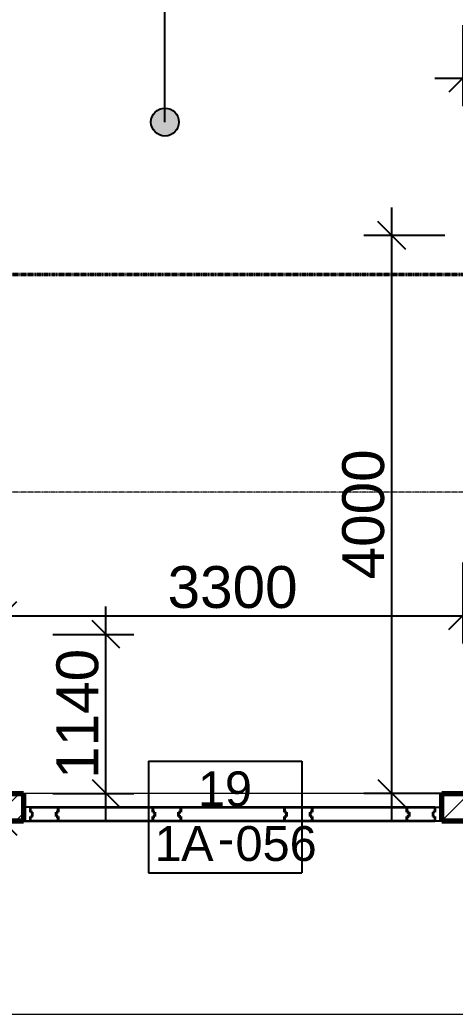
# Model space of a CAD drawing. Header units: millimetres. Extents: x -725999 to -647408, y -21008 to 19019.
# Drawn here: x -673837 to -670717, y -163 to 6964 of the extents above; entities that cross this region are included whole.
import ezdxf
from ezdxf.xclip import XClip

# ---------------------------------------------------------------- set-up
doc = ezdxf.new("R2010")
doc.units = ezdxf.units.MM
doc.header["$XCLIPFRAME"] = 0
doc.linetypes.add('DPA_Grid _ Level 100', pattern=[10, 5.5, -1.6, 1.3, -1.6])
for name, color, linetype, lineweight in [('A-ANNO-DIMS', 1, 'Continuous', 9), ('A-DOOR', 3, 'Continuous', 25), ('A-DOOR-E', 2, 'Continuous', 25), ('A-DOOR-FRAM', 3, 'Continuous', 25), ('A-DOOR-IDEN', 3, 'Continuous', 25), ('A-GENM', 1, 'Continuous', 9), ('A-ROOM-IDEN', 3, 'Continuous', 25), ('A-WALL', 5, 'Continuous', 35), ('A-WALL-PATT', 1, 'Continuous', 9), ('G-ANNO-SECL', 3, 'Continuous', 9), ('S-GRID', 251, 'Continuous', 9), ('WALL-E', 2, 'Continuous', 9)]:
    doc.layers.add(name, color=color, linetype=linetype, lineweight=lineweight)
doc.styles.add('Arial_1', font='arial.ttf', dxfattribs={"height": 250})
doc.styles.add('Arial_2', font='arial.ttf', dxfattribs={"height": 300})
doc.styles.add('Arial_3', font='arial.ttf', dxfattribs={"height": 2.5})
doc.dimstyles.new('DPA-DIM-3_0_T-T', dxfattribs={"dimscale": 304.8, "dimtxt": 306.07782, "dimasz": 0.656168, "dimexe": 0.656168, "dimexo": 0.0625, "dimgap": 0.164042, "dimtad": 1, "dimdec": 0, "dimzin": 0, "dimdsep": 46, "dimtxsty": 'Arial_2', "dimblk1": 'OBLIQUE', "dimblk2": 'OBLIQUE', "dimsah": 1, "dimcen": 0.09, "dimdle": 0.656168, "dimadec": 8, "dimazin": 0, "dimtfac": 1, "dimtdec": 4, "dimtix": 1, "dimtmove": 0, "dimatfit": 3, "dimfxl": 1.312336, "dimfxlon": 1, "dimtvp": 1, "dimtolj": 1, "dimtzin": 0, "dimarcsym": 2})

# ---------------------------------------------------------------- blocks, each defined once
blk = doc.blocks.new('A33 - _Wall_ Access Panel 3000 x 3000-18927020-4283-01 ENLARGED LOWER PLATFORM LEVEL - REFLECTED CEILING PLAN - SHEET 4')
at = {"layer": 'A-DOOR', "lineweight": 35}
for p, q in [((-571.7, 0), (-371.7, 0)), ((-571.7, -35), (-571.7, 0)), ((-371.7, 0), (-371.7, -35)), ((371.7, 0), (571.7, 0)), ((371.7, -35), (371.7, 0)), ((571.7, 0), (571.7, -35)), ((-1450, 0), (-1250, 0)), ((-1450, -35), (-1450, 0)), ((-1435, -35), (-1450, -35)), ((-1450, -100), (-1450, -65)), ((-1450, -65), (-1435, -65)), ((-1435, -65), (-1435, -35)), ((-1250, -35), (-1265, -35)), ((-1265, -35), (-1265, -65)), ((-1265, -35), (-1250, -35)), ((-1265, -65), (-1265, -35)), ((-1265, -65), (-1250, -65)), ((-1250, -65), (-1265, -65)), ((-1250, 0), (-1250, -35)), ((-1250, -35), (-1250, 0)), ((-1250, 0), (-571.7, 0)), ((-1250, -65), (-1250, -100)), ((-1250, -100), (-1250, -65)), ((-571.7, 0), (-571.7, -35)), ((-556.7, -35), (-571.7, -35)), ((-571.7, -35), (-556.7, -35)), ((-571.7, -100), (-571.7, -65)), ((-571.7, -65), (-556.7, -65)), ((-556.7, -65), (-571.7, -65)), ((-571.7, -65), (-571.7, -100)), ((-556.7, -65), (-556.7, -35)), ((-556.7, -35), (-556.7, -65)), ((-371.7, -35), (-386.7, -35)), ((-386.7, -35), (-386.7, -65)), ((-386.7, -35), (-371.7, -35)), ((-386.7, -65), (-386.7, -35)), ((-386.7, -65), (-371.7, -65)), ((-371.7, -65), (-386.7, -65)), ((-371.7, -35), (-371.7, 0)), ((-371.7, 0), (371.6, 0)), ((-371.7, -65), (-371.7, -100)), ((-371.7, -100), (-371.7, -65)), ((371.6, 0), (371.6, -35)), ((371.6, -35), (386.6, -35)), ((386.6, -65), (371.6, -65)), ((371.6, -65), (371.6, -100)), ((386.7, -35), (371.7, -35)), ((371.7, -100), (371.7, -65)), ((371.7, -65), (386.7, -65)), ((386.6, -35), (386.6, -65)), ((386.7, -65), (386.7, -35)), ((571.7, -35), (556.7, -35)), ((556.7, -35), (556.7, -65)), ((556.7, -35), (571.7, -35)), ((556.7, -65), (556.7, -35)), ((556.7, -65), (571.7, -65)), ((571.7, -65), (556.7, -65)), ((571.7, -35), (571.7, 0)), ((571.7, 0), (1250, 0)), ((571.7, -65), (571.7, -100)), ((571.7, -100), (571.7, -65)), ((1250, 0), (1450, 0)), ((1250, -35), (1250, 0)), ((1250, 0), (1250, -35)), ((1265, -35), (1250, -35)), ((1250, -35), (1265, -35)), ((1250, -100), (1250, -65)), ((1250, -65), (1265, -65)), ((1265, -65), (1250, -65)), ((1250, -65), (1250, -100)), ((1265, -65), (1265, -35)), ((1265, -35), (1265, -65)), ((1450, -35), (1435, -35)), ((1435, -35), (1435, -65)), ((1435, -65), (1450, -65)), ((1450, 0), (1450, -35)), ((1450, -65), (1450, -100)), ((-1250, -100), (-1450, -100)), ((-571.7, -100), (-1250, -100)), ((-371.7, -100), (-571.7, -100)), ((371.6, -100), (-371.7, -100)), ((571.7, -100), (371.7, -100)), ((1250, -100), (571.7, -100)), ((1450, -100), (1250, -100))]:
    blk.add_line(p, q, dxfattribs=at)
at = {"layer": 'A-DOOR-E'}
for p, q in [((-371.7, 0), (-571.7, 0)), ((-571.7, 0), (-571.7, -35)), ((-371.7, -35), (-371.7, 0)), ((371.7, 0), (371.7, -35)), ((571.7, 0), (371.7, 0)), ((571.7, -35), (571.7, 0)), ((-1250, 0), (-1450, 0)), ((-1450, 0), (-1450, -35)), ((-1450, -35), (-1435, -35)), ((-1435, -65), (-1450, -65)), ((-1450, -65), (-1450, -100)), ((-1435, -35), (-1435, -65)), ((-1265, -65), (-1265, -35)), ((-1265, -35), (-1250, -35)), ((-1250, -35), (-1265, -35)), ((-1265, -35), (-1265, -65)), ((-1265, -65), (-1265, -35)), ((-1265, -35), (-1250, -35)), ((-1250, -35), (-1265, -35)), ((-1265, -35), (-1265, -65)), ((-1265, -65), (-1265, -35)), ((-1265, -35), (-1250, -35)), ((-1265, -65), (-1265, -35)), ((-1265, -35), (-1250, -35)), ((-1265, -35), (-1250, -35)), ((-1265, -65), (-1265, -35)), ((-1250, -35), (-1265, -35)), ((-1265, -35), (-1265, -65)), ((-1250, -65), (-1265, -65)), ((-1265, -65), (-1250, -65)), ((-1250, -65), (-1265, -65)), ((-1265, -65), (-1250, -65)), ((-1250, -65), (-1265, -65)), ((-1250, -65), (-1265, -65)), ((-1250, -65), (-1265, -65)), ((-1265, -65), (-1250, -65)), ((-1250, -35), (-1250, 0)), ((-571.7, 0), (-1250, 0)), ((-1250, 0), (-1250, -35)), ((-1250, -35), (-1250, 0)), ((-1250, 0), (-571.7, 0)), ((-571.7, 0), (-1250, 0)), ((-1250, 0), (-1250, -35)), ((-1250, -35), (-1250, 0)), ((-1250, 0), (-571.7, 0)), ((-1250, -35), (-1250, 0)), ((-1250, 0), (-571.7, 0)), ((-1250, 0), (-571.7, 0)), ((-1250, -35), (-1250, 0)), ((-571.7, 0), (-1250, 0)), ((-1250, 0), (-1250, -35)), ((-1250, -100), (-1250, -65)), ((-1250, -65), (-1250, -100)), ((-1250, -100), (-1250, -65)), ((-1250, -65), (-1250, -100)), ((-1250, -100), (-1250, -65)), ((-1250, -100), (-1250, -65)), ((-1250, -100), (-1250, -65)), ((-1250, -65), (-1250, -100)), ((-571.7, -35), (-571.7, 0)), ((-571.7, 0), (-571.7, -35)), ((-571.7, -35), (-571.7, 0)), ((-571.7, 0), (-571.7, -35)), ((-571.7, 0), (-571.7, -35)), ((-571.7, 0), (-571.7, -35)), ((-571.7, -35), (-571.7, 0)), ((-571.7, -35), (-556.7, -35)), ((-556.7, -35), (-571.7, -35)), ((-571.7, -35), (-556.7, -35)), ((-556.7, -35), (-571.7, -35)), ((-571.7, -35), (-556.7, -35)), ((-571.7, -35), (-556.7, -35)), ((-571.7, -35), (-556.7, -35)), ((-556.7, -35), (-571.7, -35)), ((-556.7, -65), (-571.7, -65)), ((-571.7, -65), (-571.7, -100)), ((-571.7, -100), (-571.7, -65)), ((-571.7, -65), (-556.7, -65)), ((-556.7, -65), (-571.7, -65)), ((-571.7, -65), (-571.7, -100)), ((-571.7, -100), (-571.7, -65)), ((-571.7, -65), (-556.7, -65)), ((-556.7, -65), (-571.7, -65)), ((-571.7, -65), (-571.7, -100)), ((-556.7, -65), (-571.7, -65)), ((-571.7, -65), (-571.7, -100)), ((-571.7, -65), (-571.7, -100)), ((-556.7, -65), (-571.7, -65)), ((-571.7, -100), (-571.7, -65)), ((-571.7, -65), (-556.7, -65)), ((-556.7, -35), (-556.7, -65)), ((-556.7, -65), (-556.7, -35)), ((-556.7, -35), (-556.7, -65)), ((-556.7, -65), (-556.7, -35)), ((-556.7, -35), (-556.7, -65)), ((-556.7, -35), (-556.7, -65)), ((-556.7, -35), (-556.7, -65)), ((-556.7, -65), (-556.7, -35)), ((-386.7, -65), (-386.7, -35)), ((-386.7, -35), (-371.7, -35)), ((-371.7, -35), (-386.7, -35)), ((-386.7, -35), (-386.7, -65)), ((-386.7, -65), (-386.7, -35)), ((-386.7, -35), (-371.7, -35)), ((-371.7, -35), (-386.7, -35)), ((-386.7, -35), (-386.7, -65)), ((-386.7, -65), (-386.7, -35)), ((-386.7, -35), (-371.7, -35)), ((-386.7, -65), (-386.7, -35)), ((-386.7, -35), (-371.7, -35)), ((-386.7, -35), (-371.7, -35)), ((-386.7, -65), (-386.7, -35)), ((-371.7, -35), (-386.7, -35)), ((-386.7, -35), (-386.7, -65)), ((-371.7, -65), (-386.7, -65)), ((-386.7, -65), (-371.7, -65)), ((-371.7, -65), (-386.7, -65)), ((-386.7, -65), (-371.7, -65)), ((-371.7, -65), (-386.7, -65)), ((-371.7, -65), (-386.7, -65)), ((-371.7, -65), (-386.7, -65)), ((-386.7, -65), (-371.7, -65)), ((371.6, 0), (-371.7, 0)), ((-371.7, 0), (-371.7, -35)), ((-371.7, -35), (-371.7, 0)), ((-371.7, 0), (371.6, 0)), ((371.6, 0), (-371.7, 0)), ((-371.7, 0), (-371.7, -35)), ((-371.7, -35), (-371.7, 0)), ((-371.7, 0), (371.6, 0)), ((-371.7, -35), (-371.7, 0)), ((-371.7, 0), (371.6, 0)), ((-371.7, 0), (371.6, 0)), ((-371.7, -35), (-371.7, 0)), ((371.6, 0), (-371.7, 0)), ((-371.7, 0), (-371.7, -35)), ((-371.7, -100), (-371.7, -65)), ((-371.7, -65), (-371.7, -100)), ((-371.7, -100), (-371.7, -65)), ((-371.7, -65), (-371.7, -100)), ((-371.7, -100), (-371.7, -65)), ((-371.7, -100), (-371.7, -65)), ((-371.7, -100), (-371.7, -65)), ((-371.7, -65), (-371.7, -100)), ((371.6, -35), (371.6, 0)), ((371.6, 0), (371.6, -35)), ((371.6, -35), (371.6, 0)), ((371.6, 0), (371.6, -35)), ((371.6, 0), (371.6, -35)), ((371.6, 0), (371.6, -35)), ((371.6, -35), (371.6, 0)), ((386.6, -35), (371.6, -35)), ((371.6, -35), (386.6, -35)), ((386.6, -35), (371.6, -35)), ((371.6, -35), (386.6, -35)), ((371.6, -35), (386.6, -35)), ((371.6, -35), (386.6, -35)), ((386.6, -35), (371.6, -35)), ((371.6, -100), (371.6, -65)), ((371.6, -65), (386.6, -65)), ((386.6, -65), (371.6, -65)), ((371.6, -65), (371.6, -100)), ((371.6, -100), (371.6, -65)), ((371.6, -65), (386.6, -65)), ((386.6, -65), (371.6, -65)), ((371.6, -65), (371.6, -100)), ((386.6, -65), (371.6, -65)), ((371.6, -65), (371.6, -100)), ((371.6, -65), (371.6, -100)), ((386.6, -65), (371.6, -65)), ((371.6, -100), (371.6, -65)), ((371.6, -65), (386.6, -65)), ((371.7, -35), (386.7, -35)), ((386.7, -65), (371.7, -65)), ((371.7, -65), (371.7, -100)), ((386.6, -65), (386.6, -35)), ((386.6, -35), (386.6, -65)), ((386.6, -65), (386.6, -35)), ((386.6, -35), (386.6, -65)), ((386.6, -35), (386.6, -65)), ((386.6, -35), (386.6, -65)), ((386.6, -65), (386.6, -35)), ((386.7, -35), (386.7, -65)), ((556.7, -65), (556.7, -35)), ((556.7, -35), (571.7, -35)), ((571.7, -35), (556.7, -35)), ((556.7, -35), (556.7, -65)), ((556.7, -65), (556.7, -35)), ((556.7, -35), (571.7, -35)), ((571.7, -35), (556.7, -35)), ((556.7, -35), (556.7, -65)), ((556.7, -65), (556.7, -35)), ((556.7, -35), (571.7, -35)), ((556.7, -65), (556.7, -35)), ((556.7, -35), (571.7, -35)), ((556.7, -35), (571.7, -35)), ((556.7, -65), (556.7, -35)), ((571.7, -35), (556.7, -35)), ((556.7, -35), (556.7, -65)), ((571.7, -65), (556.7, -65)), ((556.7, -65), (571.7, -65)), ((571.7, -65), (556.7, -65)), ((556.7, -65), (571.7, -65)), ((571.7, -65), (556.7, -65)), ((571.7, -65), (556.7, -65)), ((571.7, -65), (556.7, -65)), ((556.7, -65), (571.7, -65)), ((1250, 0), (571.7, 0)), ((571.7, 0), (571.7, -35)), ((571.7, -35), (571.7, 0)), ((571.7, 0), (1250, 0)), ((1250, 0), (571.7, 0)), ((571.7, 0), (571.7, -35)), ((571.7, -35), (571.7, 0)), ((571.7, 0), (1250, 0)), ((571.7, -35), (571.7, 0)), ((571.7, 0), (1250, 0)), ((571.7, 0), (1250, 0)), ((571.7, -35), (571.7, 0)), ((1250, 0), (571.7, 0)), ((571.7, 0), (571.7, -35)), ((571.7, -100), (571.7, -65)), ((571.7, -65), (571.7, -100)), ((571.7, -100), (571.7, -65)), ((571.7, -65), (571.7, -100)), ((571.7, -100), (571.7, -65)), ((571.7, -100), (571.7, -65)), ((571.7, -100), (571.7, -65)), ((571.7, -65), (571.7, -100)), ((1450, 0), (1250, 0)), ((1250, 0), (1250, -35)), ((1250, -35), (1250, 0)), ((1250, 0), (1250, -35)), ((1250, -35), (1250, 0)), ((1250, 0), (1250, -35)), ((1250, 0), (1250, -35)), ((1250, 0), (1250, -35)), ((1250, -35), (1250, 0)), ((1250, -35), (1265, -35)), ((1265, -35), (1250, -35)), ((1250, -35), (1265, -35)), ((1265, -35), (1250, -35)), ((1250, -35), (1265, -35)), ((1250, -35), (1265, -35)), ((1250, -35), (1265, -35)), ((1265, -35), (1250, -35)), ((1265, -65), (1250, -65)), ((1250, -65), (1250, -100)), ((1250, -100), (1250, -65)), ((1250, -65), (1265, -65)), ((1265, -65), (1250, -65)), ((1250, -65), (1250, -100)), ((1250, -100), (1250, -65)), ((1250, -65), (1265, -65)), ((1265, -65), (1250, -65)), ((1250, -65), (1250, -100)), ((1265, -65), (1250, -65)), ((1250, -65), (1250, -100)), ((1250, -65), (1250, -100)), ((1265, -65), (1250, -65)), ((1250, -100), (1250, -65)), ((1250, -65), (1265, -65)), ((1265, -35), (1265, -65)), ((1265, -65), (1265, -35)), ((1265, -35), (1265, -65)), ((1265, -65), (1265, -35)), ((1265, -35), (1265, -65)), ((1265, -35), (1265, -65)), ((1265, -35), (1265, -65)), ((1265, -65), (1265, -35)), ((1435, -65), (1435, -35)), ((1435, -35), (1450, -35)), ((1450, -65), (1435, -65)), ((1450, -35), (1450, 0)), ((1450, -100), (1450, -65)), ((-1450, -100), (-1250, -100)), ((-1250, -100), (-571.7, -100)), ((-571.7, -100), (-1250, -100)), ((-1250, -100), (-571.7, -100)), ((-571.7, -100), (-1250, -100)), ((-571.7, -100), (-1250, -100)), ((-571.7, -100), (-1250, -100)), ((-1250, -100), (-571.7, -100)), ((-571.7, -100), (-371.7, -100)), ((-371.7, -100), (371.6, -100)), ((371.6, -100), (-371.7, -100)), ((-371.7, -100), (371.6, -100)), ((371.6, -100), (-371.7, -100)), ((371.6, -100), (-371.7, -100)), ((371.6, -100), (-371.7, -100)), ((-371.7, -100), (371.6, -100)), ((371.7, -100), (571.7, -100)), ((571.7, -100), (1250, -100)), ((1250, -100), (571.7, -100)), ((571.7, -100), (1250, -100)), ((1250, -100), (571.7, -100)), ((1250, -100), (571.7, -100)), ((1250, -100), (571.7, -100)), ((571.7, -100), (1250, -100)), ((1250, -100), (1450, -100))]:
    blk.add_line(p, q, dxfattribs=at)
at = {"layer": 'A-DOOR-FRAM'}
for p, q in [((-1500, 0), (-1500, -100)), ((-1450, 0), (-1500, 0)), ((-1450, -35), (-1450, 0)), ((-1435.2, -35), (-1450, -35)), ((-1450, -65), (-1435.2, -65)), ((-1450, -100), (-1450, -65)), ((-1435.2, -65), (-1435.2, -35)), ((1435.2, -65), (1435.2, -35)), ((1435.2, -35), (1450, -35)), ((1450, -65), (1435.2, -65)), ((1450, 0), (1500, 0)), ((1450, -35), (1450, 0)), ((1450, -100), (1450, -65)), ((1500, 0), (1500, -100)), ((-1500, -100), (-1450, -100)), ((1500, -100), (1450, -100))]:
    blk.add_line(p, q, dxfattribs=at)
blk = doc.blocks.new('DPA_Door Tag - Standard-4918896-4283-01 ENLARGED LOWER PLATFORM LEVEL - REFLECTED CEILING PLAN - SHEET 4')
at = {"layer": 'A-DOOR-IDEN'}
for p, q in [((-5.5, 4), (-5.5, -4)), ((-5.5, 4), (5.5, 4)), ((5.5, 4), (5.5, -4)), ((-5.5, -4), (5.5, -4))]:
    blk.add_line(p, q, dxfattribs=at)
at = {"layer": 'A-DOOR-IDEN', "lineweight": 9, "insert": (-0.528, -0.28), "char_height": 2.5, "width": 1.44304, "attachment_point": 1, "style": 'Arial_3'}
blk.add_mtext('-', dxfattribs=at)
blk = doc.blocks.new('A33 - _Wall_ Access Panel 3000 x 3000-18927020-4180-01 LOWER PLATFORM LEVEL - REFLECTED CEILING PLAN')
at = {"layer": 'A-DOOR', "lineweight": 9}
for p, q in [((-571.7, 0), (-371.7, 0)), ((-571.7, -35), (-571.7, 0)), ((-371.7, 0), (-371.7, -35)), ((371.7, 0), (571.7, 0)), ((371.7, -35), (371.7, 0)), ((571.7, 0), (571.7, -35)), ((-1450, 0), (-1250, 0)), ((-1450, -35), (-1450, 0)), ((-1435, -35), (-1450, -35)), ((-1450, -100), (-1450, -65)), ((-1450, -65), (-1435, -65)), ((-1435, -65), (-1435, -35)), ((-1250, -35), (-1265, -35)), ((-1265, -35), (-1265, -65)), ((-1265, -35), (-1250, -35)), ((-1265, -65), (-1265, -35)), ((-1265, -65), (-1250, -65)), ((-1250, -65), (-1265, -65)), ((-1250, 0), (-1250, -35)), ((-1250, -35), (-1250, 0)), ((-1250, 0), (-571.7, 0)), ((-1250, -65), (-1250, -100)), ((-1250, -100), (-1250, -65)), ((-571.7, 0), (-571.7, -35)), ((-556.7, -35), (-571.7, -35)), ((-571.7, -35), (-556.7, -35)), ((-571.7, -100), (-571.7, -65)), ((-571.7, -65), (-556.7, -65)), ((-556.7, -65), (-571.7, -65)), ((-571.7, -65), (-571.7, -100)), ((-556.7, -65), (-556.7, -35)), ((-556.7, -35), (-556.7, -65)), ((-371.7, -35), (-386.7, -35)), ((-386.7, -35), (-386.7, -65)), ((-386.7, -35), (-371.7, -35)), ((-386.7, -65), (-386.7, -35)), ((-386.7, -65), (-371.7, -65)), ((-371.7, -65), (-386.7, -65)), ((-371.7, -35), (-371.7, 0)), ((-371.7, 0), (371.6, 0)), ((-371.7, -65), (-371.7, -100)), ((-371.7, -100), (-371.7, -65)), ((371.6, 0), (371.6, -35)), ((371.6, -35), (386.6, -35)), ((386.6, -65), (371.6, -65)), ((371.6, -65), (371.6, -100)), ((386.7, -35), (371.7, -35)), ((371.7, -100), (371.7, -65)), ((371.7, -65), (386.7, -65)), ((386.6, -35), (386.6, -65)), ((386.7, -65), (386.7, -35)), ((571.7, -35), (556.7, -35)), ((556.7, -35), (556.7, -65)), ((556.7, -35), (571.7, -35)), ((556.7, -65), (556.7, -35)), ((556.7, -65), (571.7, -65)), ((571.7, -65), (556.7, -65)), ((571.7, -35), (571.7, 0)), ((571.7, 0), (1250, 0)), ((571.7, -65), (571.7, -100)), ((571.7, -100), (571.7, -65)), ((1250, 0), (1450, 0)), ((1250, -35), (1250, 0)), ((1250, 0), (1250, -35)), ((1265, -35), (1250, -35)), ((1250, -35), (1265, -35)), ((1250, -100), (1250, -65)), ((1250, -65), (1265, -65)), ((1265, -65), (1250, -65)), ((1250, -65), (1250, -100)), ((1265, -65), (1265, -35)), ((1265, -35), (1265, -65)), ((1450, -35), (1435, -35)), ((1435, -35), (1435, -65)), ((1435, -65), (1450, -65)), ((1450, 0), (1450, -35)), ((1450, -65), (1450, -100)), ((-1250, -100), (-1450, -100)), ((-571.7, -100), (-1250, -100)), ((-371.7, -100), (-571.7, -100)), ((371.6, -100), (-371.7, -100)), ((571.7, -100), (371.7, -100)), ((1250, -100), (571.7, -100)), ((1450, -100), (1250, -100))]:
    blk.add_line(p, q, dxfattribs=at)
at = {"layer": 'A-DOOR-E'}
for p, q in [((-371.7, 0), (-571.7, 0)), ((-571.7, 0), (-571.7, -35)), ((-371.7, -35), (-371.7, 0)), ((371.7, 0), (371.7, -35)), ((571.7, 0), (371.7, 0)), ((571.7, -35), (571.7, 0)), ((-1250, 0), (-1450, 0)), ((-1450, 0), (-1450, -35)), ((-1450, -35), (-1435, -35)), ((-1435, -65), (-1450, -65)), ((-1450, -65), (-1450, -100)), ((-1435, -35), (-1435, -65)), ((-1265, -65), (-1265, -35)), ((-1265, -35), (-1250, -35)), ((-1250, -35), (-1265, -35)), ((-1265, -35), (-1265, -65)), ((-1265, -65), (-1265, -35)), ((-1265, -35), (-1250, -35)), ((-1250, -35), (-1265, -35)), ((-1265, -35), (-1265, -65)), ((-1265, -65), (-1265, -35)), ((-1265, -35), (-1250, -35)), ((-1265, -65), (-1265, -35)), ((-1265, -35), (-1250, -35)), ((-1265, -35), (-1250, -35)), ((-1265, -65), (-1265, -35)), ((-1250, -35), (-1265, -35)), ((-1265, -35), (-1265, -65)), ((-1250, -65), (-1265, -65)), ((-1265, -65), (-1250, -65)), ((-1250, -65), (-1265, -65)), ((-1265, -65), (-1250, -65)), ((-1250, -65), (-1265, -65)), ((-1250, -65), (-1265, -65)), ((-1250, -65), (-1265, -65)), ((-1265, -65), (-1250, -65)), ((-1250, -35), (-1250, 0)), ((-571.7, 0), (-1250, 0)), ((-1250, 0), (-1250, -35)), ((-1250, -35), (-1250, 0)), ((-1250, 0), (-571.7, 0)), ((-571.7, 0), (-1250, 0)), ((-1250, 0), (-1250, -35)), ((-1250, -35), (-1250, 0)), ((-1250, 0), (-571.7, 0)), ((-1250, -35), (-1250, 0)), ((-1250, 0), (-571.7, 0)), ((-1250, 0), (-571.7, 0)), ((-1250, -35), (-1250, 0)), ((-571.7, 0), (-1250, 0)), ((-1250, 0), (-1250, -35)), ((-1250, -100), (-1250, -65)), ((-1250, -65), (-1250, -100)), ((-1250, -100), (-1250, -65)), ((-1250, -65), (-1250, -100)), ((-1250, -100), (-1250, -65)), ((-1250, -100), (-1250, -65)), ((-1250, -100), (-1250, -65)), ((-1250, -65), (-1250, -100)), ((-571.7, -35), (-571.7, 0)), ((-571.7, 0), (-571.7, -35)), ((-571.7, -35), (-571.7, 0)), ((-571.7, 0), (-571.7, -35)), ((-571.7, 0), (-571.7, -35)), ((-571.7, 0), (-571.7, -35)), ((-571.7, -35), (-571.7, 0)), ((-571.7, -35), (-556.7, -35)), ((-556.7, -35), (-571.7, -35)), ((-571.7, -35), (-556.7, -35)), ((-556.7, -35), (-571.7, -35)), ((-571.7, -35), (-556.7, -35)), ((-571.7, -35), (-556.7, -35)), ((-571.7, -35), (-556.7, -35)), ((-556.7, -35), (-571.7, -35)), ((-556.7, -65), (-571.7, -65)), ((-571.7, -65), (-571.7, -100)), ((-571.7, -100), (-571.7, -65)), ((-571.7, -65), (-556.7, -65)), ((-556.7, -65), (-571.7, -65)), ((-571.7, -65), (-571.7, -100)), ((-571.7, -100), (-571.7, -65)), ((-571.7, -65), (-556.7, -65)), ((-556.7, -65), (-571.7, -65)), ((-571.7, -65), (-571.7, -100)), ((-556.7, -65), (-571.7, -65)), ((-571.7, -65), (-571.7, -100)), ((-571.7, -65), (-571.7, -100)), ((-556.7, -65), (-571.7, -65)), ((-571.7, -100), (-571.7, -65)), ((-571.7, -65), (-556.7, -65)), ((-556.7, -35), (-556.7, -65)), ((-556.7, -65), (-556.7, -35)), ((-556.7, -35), (-556.7, -65)), ((-556.7, -65), (-556.7, -35)), ((-556.7, -35), (-556.7, -65)), ((-556.7, -35), (-556.7, -65)), ((-556.7, -35), (-556.7, -65)), ((-556.7, -65), (-556.7, -35)), ((-386.7, -65), (-386.7, -35)), ((-386.7, -35), (-371.7, -35)), ((-371.7, -35), (-386.7, -35)), ((-386.7, -35), (-386.7, -65)), ((-386.7, -65), (-386.7, -35)), ((-386.7, -35), (-371.7, -35)), ((-371.7, -35), (-386.7, -35)), ((-386.7, -35), (-386.7, -65)), ((-386.7, -65), (-386.7, -35)), ((-386.7, -35), (-371.7, -35)), ((-386.7, -65), (-386.7, -35)), ((-386.7, -35), (-371.7, -35)), ((-386.7, -35), (-371.7, -35)), ((-386.7, -65), (-386.7, -35)), ((-371.7, -35), (-386.7, -35)), ((-386.7, -35), (-386.7, -65)), ((-371.7, -65), (-386.7, -65)), ((-386.7, -65), (-371.7, -65)), ((-371.7, -65), (-386.7, -65)), ((-386.7, -65), (-371.7, -65)), ((-371.7, -65), (-386.7, -65)), ((-371.7, -65), (-386.7, -65)), ((-371.7, -65), (-386.7, -65)), ((-386.7, -65), (-371.7, -65)), ((371.6, 0), (-371.7, 0)), ((-371.7, 0), (-371.7, -35)), ((-371.7, -35), (-371.7, 0)), ((-371.7, 0), (371.6, 0)), ((371.6, 0), (-371.7, 0)), ((-371.7, 0), (-371.7, -35)), ((-371.7, -35), (-371.7, 0)), ((-371.7, 0), (371.6, 0)), ((-371.7, -35), (-371.7, 0)), ((-371.7, 0), (371.6, 0)), ((-371.7, 0), (371.6, 0)), ((-371.7, -35), (-371.7, 0)), ((371.6, 0), (-371.7, 0)), ((-371.7, 0), (-371.7, -35)), ((-371.7, -100), (-371.7, -65)), ((-371.7, -65), (-371.7, -100)), ((-371.7, -100), (-371.7, -65)), ((-371.7, -65), (-371.7, -100)), ((-371.7, -100), (-371.7, -65)), ((-371.7, -100), (-371.7, -65)), ((-371.7, -100), (-371.7, -65)), ((-371.7, -65), (-371.7, -100)), ((371.6, -35), (371.6, 0)), ((371.6, 0), (371.6, -35)), ((371.6, -35), (371.6, 0)), ((371.6, 0), (371.6, -35)), ((371.6, 0), (371.6, -35)), ((371.6, 0), (371.6, -35)), ((371.6, -35), (371.6, 0)), ((386.6, -35), (371.6, -35)), ((371.6, -35), (386.6, -35)), ((386.6, -35), (371.6, -35)), ((371.6, -35), (386.6, -35)), ((371.6, -35), (386.6, -35)), ((371.6, -35), (386.6, -35)), ((386.6, -35), (371.6, -35)), ((371.6, -100), (371.6, -65)), ((371.6, -65), (386.6, -65)), ((386.6, -65), (371.6, -65)), ((371.6, -65), (371.6, -100)), ((371.6, -100), (371.6, -65)), ((371.6, -65), (386.6, -65)), ((386.6, -65), (371.6, -65)), ((371.6, -65), (371.6, -100)), ((386.6, -65), (371.6, -65)), ((371.6, -65), (371.6, -100)), ((371.6, -65), (371.6, -100)), ((386.6, -65), (371.6, -65)), ((371.6, -100), (371.6, -65)), ((371.6, -65), (386.6, -65)), ((371.7, -35), (386.7, -35)), ((386.7, -65), (371.7, -65)), ((371.7, -65), (371.7, -100)), ((386.6, -65), (386.6, -35)), ((386.6, -35), (386.6, -65)), ((386.6, -65), (386.6, -35)), ((386.6, -35), (386.6, -65)), ((386.6, -35), (386.6, -65)), ((386.6, -35), (386.6, -65)), ((386.6, -65), (386.6, -35)), ((386.7, -35), (386.7, -65)), ((556.7, -65), (556.7, -35)), ((556.7, -35), (571.7, -35)), ((571.7, -35), (556.7, -35)), ((556.7, -35), (556.7, -65)), ((556.7, -65), (556.7, -35)), ((556.7, -35), (571.7, -35)), ((571.7, -35), (556.7, -35)), ((556.7, -35), (556.7, -65)), ((556.7, -65), (556.7, -35)), ((556.7, -35), (571.7, -35)), ((556.7, -65), (556.7, -35)), ((556.7, -35), (571.7, -35)), ((556.7, -35), (571.7, -35)), ((556.7, -65), (556.7, -35)), ((571.7, -35), (556.7, -35)), ((556.7, -35), (556.7, -65)), ((571.7, -65), (556.7, -65)), ((556.7, -65), (571.7, -65)), ((571.7, -65), (556.7, -65)), ((556.7, -65), (571.7, -65)), ((571.7, -65), (556.7, -65)), ((571.7, -65), (556.7, -65)), ((571.7, -65), (556.7, -65)), ((556.7, -65), (571.7, -65)), ((1250, 0), (571.7, 0)), ((571.7, 0), (571.7, -35)), ((571.7, -35), (571.7, 0)), ((571.7, 0), (1250, 0)), ((1250, 0), (571.7, 0)), ((571.7, 0), (571.7, -35)), ((571.7, -35), (571.7, 0)), ((571.7, 0), (1250, 0)), ((571.7, -35), (571.7, 0)), ((571.7, 0), (1250, 0)), ((571.7, 0), (1250, 0)), ((571.7, -35), (571.7, 0)), ((1250, 0), (571.7, 0)), ((571.7, 0), (571.7, -35)), ((571.7, -100), (571.7, -65)), ((571.7, -65), (571.7, -100)), ((571.7, -100), (571.7, -65)), ((571.7, -65), (571.7, -100)), ((571.7, -100), (571.7, -65)), ((571.7, -100), (571.7, -65)), ((571.7, -100), (571.7, -65)), ((571.7, -65), (571.7, -100)), ((1450, 0), (1250, 0)), ((1250, 0), (1250, -35)), ((1250, -35), (1250, 0)), ((1250, 0), (1250, -35)), ((1250, -35), (1250, 0)), ((1250, 0), (1250, -35)), ((1250, 0), (1250, -35)), ((1250, 0), (1250, -35)), ((1250, -35), (1250, 0)), ((1250, -35), (1265, -35)), ((1265, -35), (1250, -35)), ((1250, -35), (1265, -35)), ((1265, -35), (1250, -35)), ((1250, -35), (1265, -35)), ((1250, -35), (1265, -35)), ((1250, -35), (1265, -35)), ((1265, -35), (1250, -35)), ((1265, -65), (1250, -65)), ((1250, -65), (1250, -100)), ((1250, -100), (1250, -65)), ((1250, -65), (1265, -65)), ((1265, -65), (1250, -65)), ((1250, -65), (1250, -100)), ((1250, -100), (1250, -65)), ((1250, -65), (1265, -65)), ((1265, -65), (1250, -65)), ((1250, -65), (1250, -100)), ((1265, -65), (1250, -65)), ((1250, -65), (1250, -100)), ((1250, -65), (1250, -100)), ((1265, -65), (1250, -65)), ((1250, -100), (1250, -65)), ((1250, -65), (1265, -65)), ((1265, -35), (1265, -65)), ((1265, -65), (1265, -35)), ((1265, -35), (1265, -65)), ((1265, -65), (1265, -35)), ((1265, -35), (1265, -65)), ((1265, -35), (1265, -65)), ((1265, -35), (1265, -65)), ((1265, -65), (1265, -35)), ((1435, -65), (1435, -35)), ((1435, -35), (1450, -35)), ((1450, -65), (1435, -65)), ((1450, -35), (1450, 0)), ((1450, -100), (1450, -65)), ((-1450, -100), (-1250, -100)), ((-1250, -100), (-571.7, -100)), ((-571.7, -100), (-1250, -100)), ((-1250, -100), (-571.7, -100)), ((-571.7, -100), (-1250, -100)), ((-571.7, -100), (-1250, -100)), ((-571.7, -100), (-1250, -100)), ((-1250, -100), (-571.7, -100)), ((-571.7, -100), (-371.7, -100)), ((-371.7, -100), (371.6, -100)), ((371.6, -100), (-371.7, -100)), ((-371.7, -100), (371.6, -100)), ((371.6, -100), (-371.7, -100)), ((371.6, -100), (-371.7, -100)), ((371.6, -100), (-371.7, -100)), ((-371.7, -100), (371.6, -100)), ((371.7, -100), (571.7, -100)), ((571.7, -100), (1250, -100)), ((1250, -100), (571.7, -100)), ((571.7, -100), (1250, -100)), ((1250, -100), (571.7, -100)), ((1250, -100), (571.7, -100)), ((1250, -100), (571.7, -100)), ((571.7, -100), (1250, -100)), ((1250, -100), (1450, -100))]:
    blk.add_line(p, q, dxfattribs=at)
at = {"layer": 'A-DOOR-FRAM'}
for p, q in [((-1500, 0), (-1500, -100)), ((-1450, 0), (-1500, 0)), ((-1450, -35), (-1450, 0)), ((-1435.2, -35), (-1450, -35)), ((-1450, -65), (-1435.2, -65)), ((-1450, -100), (-1450, -65)), ((-1435.2, -65), (-1435.2, -35)), ((1435.2, -65), (1435.2, -35)), ((1435.2, -35), (1450, -35)), ((1450, -65), (1435.2, -65)), ((1450, 0), (1500, 0)), ((1450, -35), (1450, 0)), ((1450, -100), (1450, -65)), ((1500, 0), (1500, -100)), ((-1500, -100), (-1450, -100)), ((1500, -100), (1450, -100))]:
    blk.add_line(p, q, dxfattribs=at)
blk = doc.blocks.new('Stucture Guage3 - Stucture Guage-9321298-4180-01 LOWER PLATFORM LEVEL - REFLECTED CEILING PLAN')
at = {"layer": 'A-GENM'}
blk.add_line((-708629.3, -163.5), (-653199.3, -163.5), dxfattribs=at)
blk = doc.blocks.new('C-1-PP19-AR-4180-01-B_20250908-040939_EXDOWNLIGHT')
at = {"layer": 'A-DOOR-E'}
blk.add_blockref('A33 - _Wall_ Access Panel 3000 x 3000-18927020-4180-01 LOWER PLATFORM LEVEL - REFLECTED CEILING PLAN', (72370, -2260), dxfattribs=at)
at = {"layer": 'A-GENM'}
blk.add_blockref('Stucture Guage3 - Stucture Guage-9321298-4180-01 LOWER PLATFORM LEVEL - REFLECTED CEILING PLAN', (743759.3, -3579), dxfattribs=at)
blk = doc.blocks.new('_Oblique')
at = {"color": 0, "linetype": 'ByBlock', "lineweight": -2}
blk.add_line((-0.5, -0.5), (0.5, 0.5), dxfattribs=at)
blk = doc.blocks.new('*D765')
at = {"layer": 'A-ANNO-DIMS', "color": 0, "lineweight": -2, "transparency": 16777216}
for p, q in [((20885.1, 7615), (20885.1, 7034)), ((23675.1, 6853.1), (23675.1, 7434)), ((20685.1, 7234), (23875.1, 7234))]:
    blk.add_line(p, q, dxfattribs=at)
at = {"layer": 'Defpoints', "color": 0, "transparency": 16777216}
for p in [(20885.1, 7634), (23675.1, 7234), (23675.1, 6834)]:
    blk.add_point(p, dxfattribs=at)
at = {"layer": 'A-ANNO-DIMS', "color": 0, "lineweight": -2, "transparency": 16777216, "xscale": 200, "yscale": 200, "zscale": 200, "rotation": 180}
blk.add_blockref('_Oblique', (20885.1, 7234), dxfattribs=at)
at = {"layer": 'A-ANNO-DIMS', "color": 0, "lineweight": -2, "transparency": 16777216, "xscale": 200, "yscale": 200, "zscale": 200}
blk.add_blockref('_Oblique', (23675.1, 7234), dxfattribs=at)
at = {"layer": 'A-ANNO-DIMS', "color": 0, "transparency": 16777216, "insert": (22280.1, 7437.2), "char_height": 300, "width": 1107.531, "attachment_point": 5, "style": 'Arial_2'}
blk.add_mtext('\\A1;2790', dxfattribs=at)
blk = doc.blocks.new('*D768')
at = {"layer": 'A-ANNO-DIMS', "color": 0, "lineweight": -2, "transparency": 16777216}
for p, q in [((24417.1, 5760), (24417.1, 7300)), ((24036.1, 7100), (24617.1, 7100)), ((24036.1, 5960), (24617.1, 5960))]:
    blk.add_line(p, q, dxfattribs=at)
at = {"layer": 'Defpoints', "color": 0, "transparency": 16777216}
for p in [(24017.1, 7100), (24417.1, 7100), (24017.1, 5960)]:
    blk.add_point(p, dxfattribs=at)
at = {"layer": 'A-ANNO-DIMS', "color": 0, "lineweight": -2, "transparency": 16777216, "xscale": 200, "yscale": 200, "zscale": 200}
for p, rotation in [((24417.1, 7100), 90), ((24417.1, 5960), 270)]:
    blk.add_blockref('_Oblique', p, dxfattribs=dict(at, rotation=rotation))
at = {"layer": 'A-ANNO-DIMS', "color": 0, "transparency": 16777216, "insert": (24213.9, 6530), "char_height": 300, "width": 1107.531, "attachment_point": 5, "rotation": 90, "style": 'Arial_2'}
blk.add_mtext('\\A1;1140', dxfattribs=at)
blk = doc.blocks.new('*D771')
at = {"layer": 'A-ANNO-DIMS', "color": 0, "lineweight": -2, "transparency": 16777216}
for p, q in [((26975.1, 11467.6), (26975.1, 10886.7)), ((29675.1, 10705.7), (29675.1, 11286.7)), ((26775.1, 11086.7), (29875.1, 11086.7))]:
    blk.add_line(p, q, dxfattribs=at)
at = {"layer": 'Defpoints', "color": 0, "transparency": 16777216}
for p in [(26975.1, 11486.7), (29675.1, 11086.7), (29675.1, 10686.7)]:
    blk.add_point(p, dxfattribs=at)
at = {"layer": 'A-ANNO-DIMS', "color": 0, "lineweight": -2, "transparency": 16777216, "xscale": 200, "yscale": 200, "zscale": 200, "rotation": 180}
blk.add_blockref('_Oblique', (26975.1, 11086.7), dxfattribs=at)
at = {"layer": 'A-ANNO-DIMS', "color": 0, "lineweight": -2, "transparency": 16777216, "xscale": 200, "yscale": 200, "zscale": 200}
blk.add_blockref('_Oblique', (29675.1, 11086.7), dxfattribs=at)
at = {"layer": 'A-ANNO-DIMS', "color": 0, "transparency": 16777216, "insert": (28325.1, 11289.8), "char_height": 300, "width": 1107.531, "attachment_point": 5, "style": 'Arial_2'}
blk.add_mtext('\\A1;2700', dxfattribs=at)
blk = doc.blocks.new('*D795')
at = {"layer": 'A-ANNO-DIMS', "color": 0, "lineweight": -2, "transparency": 16777216}
for p, q in [((26975.1, 7615), (26975.1, 7034)), ((23675.1, 6853.1), (23675.1, 7434)), ((23475.1, 7234), (27175.1, 7234))]:
    blk.add_line(p, q, dxfattribs=at)
at = {"layer": 'Defpoints', "color": 0, "transparency": 16777216}
for p in [(26975.1, 7634), (26975.1, 7234), (23675.1, 6834)]:
    blk.add_point(p, dxfattribs=at)
at = {"layer": 'A-ANNO-DIMS', "color": 0, "lineweight": -2, "transparency": 16777216, "xscale": 200, "yscale": 200, "zscale": 200, "rotation": 180}
blk.add_blockref('_Oblique', (23675.1, 7234), dxfattribs=at)
at = {"layer": 'A-ANNO-DIMS', "color": 0, "lineweight": -2, "transparency": 16777216, "xscale": 200, "yscale": 200, "zscale": 200}
blk.add_blockref('_Oblique', (26975.1, 7234), dxfattribs=at)
at = {"layer": 'A-ANNO-DIMS', "color": 0, "transparency": 16777216, "insert": (25325.1, 7437.3), "char_height": 300, "width": 1107.531, "attachment_point": 5, "style": 'Arial_2'}
blk.add_mtext('\\A1;3300', dxfattribs=at)
blk = doc.blocks.new('*D797')
at = {"layer": 'A-ANNO-DIMS', "color": 0, "lineweight": -2, "transparency": 16777216}
for p, q in [((23677.4, 13300), (23677.4, 5560)), ((24058.3, 13100), (23477.4, 13100)), ((24058.3, 5760), (23477.4, 5760))]:
    blk.add_line(p, q, dxfattribs=at)
at = {"layer": 'Defpoints', "color": 0, "transparency": 16777216}
for p in [(24077.4, 13100), (23677.4, 5760), (24077.4, 5760)]:
    blk.add_point(p, dxfattribs=at)
at = {"layer": 'A-ANNO-DIMS', "color": 0, "lineweight": -2, "transparency": 16777216, "xscale": 200, "yscale": 200, "zscale": 200}
for p, rotation in [((23677.4, 13100), 90), ((23677.4, 5760), 270)]:
    blk.add_blockref('_Oblique', p, dxfattribs=dict(at, rotation=rotation))
at = {"layer": 'A-ANNO-DIMS', "color": 0, "transparency": 16777216, "insert": (23474.1, 9430), "char_height": 300, "width": 1107.531, "attachment_point": 5, "rotation": 90, "style": 'Arial_2'}
blk.add_mtext('\\A1;7340', dxfattribs=at)
blk = doc.blocks.new('*D800')
at = {"layer": 'A-ANNO-DIMS', "color": 0, "lineweight": -2, "transparency": 16777216}
for p, q in [((26466.2, 5760), (26466.2, 10160)), ((26847.1, 9960), (26266.2, 9960)), ((26847.1, 5960), (26266.2, 5960))]:
    blk.add_line(p, q, dxfattribs=at)
at = {"layer": 'Defpoints', "color": 0, "transparency": 16777216}
for p in [(26466.2, 9960), (26866.2, 9960), (26866.2, 5960)]:
    blk.add_point(p, dxfattribs=at)
at = {"layer": 'A-ANNO-DIMS', "color": 0, "lineweight": -2, "transparency": 16777216, "xscale": 200, "yscale": 200, "zscale": 200}
for p, rotation in [((26466.2, 9960), 90), ((26466.2, 5960), 270)]:
    blk.add_blockref('_Oblique', p, dxfattribs=dict(at, rotation=rotation))
at = {"layer": 'A-ANNO-DIMS', "color": 0, "transparency": 16777216, "insert": (26263, 7960), "char_height": 300, "width": 1107.531, "attachment_point": 5, "rotation": 90, "style": 'Arial_2'}
blk.add_mtext('\\A1;4000', dxfattribs=at)
blk = doc.blocks.new('*U744')
at = {"layer": 'S-GRID', "linetype": 'DPA_Grid _ Level 100'}
blk.add_line((45315.1, 8120), (-27001, 8120), dxfattribs=at)
at = {"layer": 'A-ANNO-DIMS'}
for base, p1, p2, override, picture, middle in [((23677.4, 5760), (24077.4, 13100), (24077.4, 5760), {"dimpost": '<>', "dimfxl": 7340.000256}, '*D797', (23474.1, 9430)), ((26466.2, 9960), (26866.2, 5960), (26866.2, 9960), {"dimpost": '<>', "dimfxl": 4000}, '*D800', (26263, 7960)), ((24417.1, 7100), (24017.1, 5960), (24017.1, 7100), {"dimpost": '<>', "dimfxl": 1140.003456}, '*D768', (24213.9, 6530))]:
    dim = blk.add_linear_dim(base=base, p1=p1, p2=p2, angle=90, dimstyle='DPA-DIM-3_0_T-T', override=override, dxfattribs=at)
    dim.commit()
    dim.dimension.update_dxf_attribs({"geometry": picture, "text_midpoint": middle})
for base, p1, p2, override, picture, middle in [((29675.1, 11086.7), (26975.1, 11486.7), (29675.1, 10686.7), {"dimpost": '<>', "dimfxl": 2816.025573}, '*D771', (28325.1, 11289.8)), ((23675.1, 7234), (20885.1, 7634), (23675.1, 6834), {"dimpost": '<>', "dimfxl": 2902.430022}, '*D765', (22280.1, 7437.2)), ((26975.1, 7234), (23675.1, 6834), (26975.1, 7634), {"dimpost": '<>', "dimfxl": 3395.585364}, '*D795', (25325.1, 7437.3))]:
    dim = blk.add_linear_dim(base=base, p1=p1, p2=p2, dimstyle='DPA-DIM-3_0_T-T', override=override, dxfattribs=at)
    dim.commit()
    dim.dimension.update_dxf_attribs({"geometry": picture, "text_midpoint": middle})

msp = doc.modelspace()

# ---------------------------------------------------------------- hatches: boundary and pattern name
at = {"layer": 'A-ROOM-IDEN'}
h = msp.add_hatch(color=256, dxfattribs=at)
edge = h.paths.add_edge_path()
edge.add_arc((-672797.4, 6231.5), 100, 0, 360)
at = {"layer": 'A-WALL-PATT', "lineweight": 9}
h = msp.add_hatch(dxfattribs=at)
h.set_pattern_fill('FP_2', color=256, style=0, pattern_type=2)
h.set_pattern_definition([(45, (0, 0), (-84.852814, 84.852814), [])])
h.paths.add_polyline_path([(-670462.4, 1219), (-670462.4, 1419), (-670812.4, 1419), (-670812.4, 1219), (-670780.5, 1219)])
h.paths.add_polyline_path([(-673812.4, 1219), (-673812.4, 1419), (-673962.4, 1419), (-673962.4, 1219)])

# ---------------------------------------------------------------- linework, layer by layer
at = {"layer": 'A-ROOM-IDEN'}
msp.add_line((-672797.4, 6231.5), (-672797.5, 13738.3), dxfattribs=at)
msp.add_circle((-672797.4, 6231.5), 100, dxfattribs=at)
at = {"layer": 'A-WALL', "color": 7, "lineweight": 70}
for p, q in [((-673962.4, 1419), (-673812.4, 1419)), ((-673812.4, 1419), (-673812.4, 1319)), ((-670812.4, 1319), (-670812.4, 1419)), ((-670812.4, 1419), (-670662.4, 1419)), ((-673812.4, 1319), (-673812.4, 1219)), ((-670812.4, 1219), (-670812.4, 1319)), ((-673812.4, 1219), (-673962.4, 1219)), ((-670462.4, 1219), (-670812.4, 1219))]:
    msp.add_line(p, q, dxfattribs=at)
at = {"layer": 'G-ANNO-SECL', "linetype": 'DPA_Grid _ Level 100', "lineweight": 50}
msp.add_line((-724187.9, 5139.9), (-670136, 5139.9), dxfattribs=at)
at = {"layer": 'WALL-E'}
for p, q in [((-673812.4, 1219), (-673812.4, 1419)), ((-670812.4, 1419), (-673812.4, 1419)), ((-670812.4, 1219), (-670812.4, 1419)), ((-673812.4, 1219), (-670812.4, 1219))]:
    msp.add_line(p, q, dxfattribs=at)

# ---------------------------------------------------------------- block references
msp.add_blockref('*U744', (-697637.4, -4541))
ref = msp.add_blockref('C-1-PP19-AR-4180-01-B_20250908-040939_EXDOWNLIGHT', (-744682.4, 3579))
XClip(ref).set_block_clipping_path([(22516.8245944298, -23611.999870506), (95859.307995774, 7199.9972603895)])
at = {"layer": 'A-DOOR-E'}
msp.add_blockref('A33 - _Wall_ Access Panel 3000 x 3000-18927020-4283-01 ENLARGED LOWER PLATFORM LEVEL - REFLECTED CEILING PLAN - SHEET 4', (-672312.4, 1319), dxfattribs=at)
at = {"layer": 'A-DOOR-IDEN', "lineweight": 9, "xscale": 99.99999999999993, "yscale": 99.99999999999993, "zscale": 99.99999999999993}
msp.add_blockref('DPA_Door Tag - Standard-4918896-4283-01 ENLARGED LOWER PLATFORM LEVEL - REFLECTED CEILING PLAN - SHEET 4', (-672365.2, 1249.9), dxfattribs=at)

# ---------------------------------------------------------------- texts
at = {"layer": 'A-DOOR-IDEN', "lineweight": 9, "char_height": 250, "attachment_point": 1, "style": 'Arial_1'}
for s, insert, width in [('19', (-672561.6, 1576.5), 464.979), ('1', (-672871.9, 1184.3), 232.489), ('A', (-672681.4, 1184.3), 280.591), ('056', (-672291.6, 1184.3), 697.468)]:
    msp.add_mtext(s, dxfattribs=dict(at, insert=insert, width=width))

doc.saveas('drawing.dxf')
